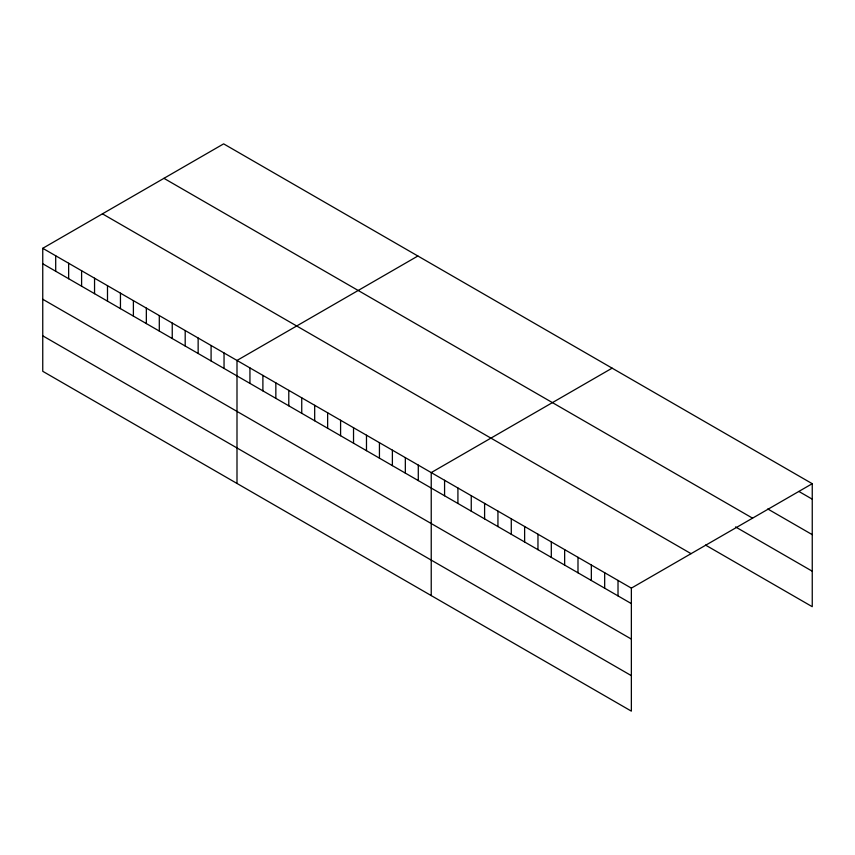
<?xml version="1.0" encoding="UTF-8"?>
<svg xmlns="http://www.w3.org/2000/svg" width="855" height="855" viewBox="0 0 855 855"><rect width="100%" height="100%" fill="white"/><g stroke="black" fill="none" stroke-linecap="round" stroke-linejoin="round"><path stroke-width="1.28" d="M42.75 248.303L631.364 588.133L631.364 711.136L42.75 371.305L42.75 248.303L223.636 143.864L812.25 483.695L812.25 606.697L705.514 545.073M417.881 256.008L236.995 360.447L236.995 483.449M612.127 368.152L431.23 472.591L431.23 595.593M631.364 588.133L812.25 483.695M798.912 491.465L812.25 499.17M767.779 508.982L812.25 534.653M163.946 178.332L752.56 518.162M735.535 526.926L812.25 571.215M102.44 213.836L691.054 553.666M42.75 263.768L631.364 603.609M42.75 299.261L631.364 639.091M42.75 335.823L631.364 675.653M618.015 580.427L618.015 595.903M604.677 572.722L604.677 588.197M591.339 565.027L591.339 580.492M577.991 557.321L577.991 572.797M564.653 549.615L564.653 565.091M551.304 541.91L551.304 557.385M537.966 534.215L537.966 549.68M524.628 526.509L524.628 541.985M511.279 518.803L511.279 534.279M497.941 511.108L497.941 526.573M484.603 503.403L484.603 518.867M471.255 495.697L471.255 511.172M457.917 487.991L457.917 503.467M444.579 480.296L444.579 495.761M418.287 465.109L418.287 480.585M405.334 457.639L405.334 473.104M392.381 450.158L392.381 465.633M379.438 442.687L379.438 458.152M366.485 435.206L366.485 450.681M353.532 427.735L353.532 443.2M340.589 420.254L340.589 435.729M327.636 412.783L327.636 428.248M314.683 405.302L314.683 420.778M301.74 397.821L301.74 413.296M288.787 390.35L288.787 405.826M275.844 382.869L275.844 398.345M262.891 375.398L262.891 390.874M249.938 367.917L249.938 383.393M224.042 352.965L224.042 368.441M211.089 345.495L211.089 360.96M198.146 338.014L198.146 353.489M185.193 330.543L185.193 346.008M172.24 323.062L172.24 338.537M159.297 315.591L159.297 331.056M146.344 308.11L146.344 323.585M133.391 300.639L133.391 316.104M120.448 293.158L120.448 308.634M107.495 285.677L107.495 301.152M94.552 278.206L94.552 293.682M81.599 270.725L81.599 286.201M68.646 263.255L68.646 278.73M55.703 255.773L55.703 271.249"/></g></svg>
